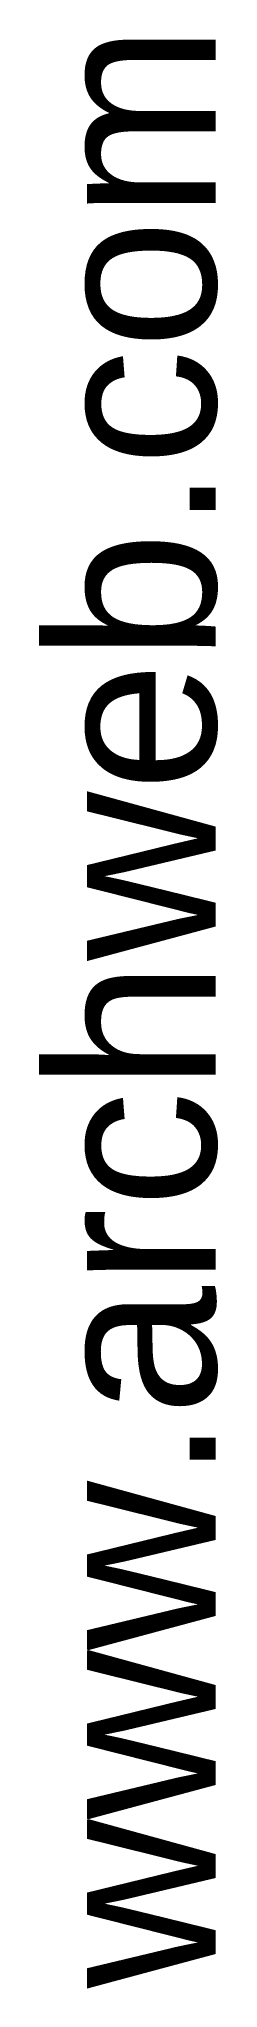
# Paper-space layout 'Archweb.com' of a CAD drawing. Header units: metres. Extents: x 255.975402209 to 255.975402222, y 0.822148118 to 0.822148264.
import ezdxf

# ---------------------------------------------------------------- set-up
doc = ezdxf.new("R2010")
doc.units = ezdxf.units.M
doc.styles.get("Standard").update_dxf_attribs({"font": 'arial.ttf'})

psp = doc.layouts.new('Archweb.com')

# ---------------------------------------------------------------- texts
at = {"color": 7, "true_color": 0xffffff}
psp.add_text('www.archweb.com', height=0.0000000125, rotation=90, dxfattribs=at).set_placement((255.9754022217, 0.8221481181))

doc.saveas('drawing.dxf')
